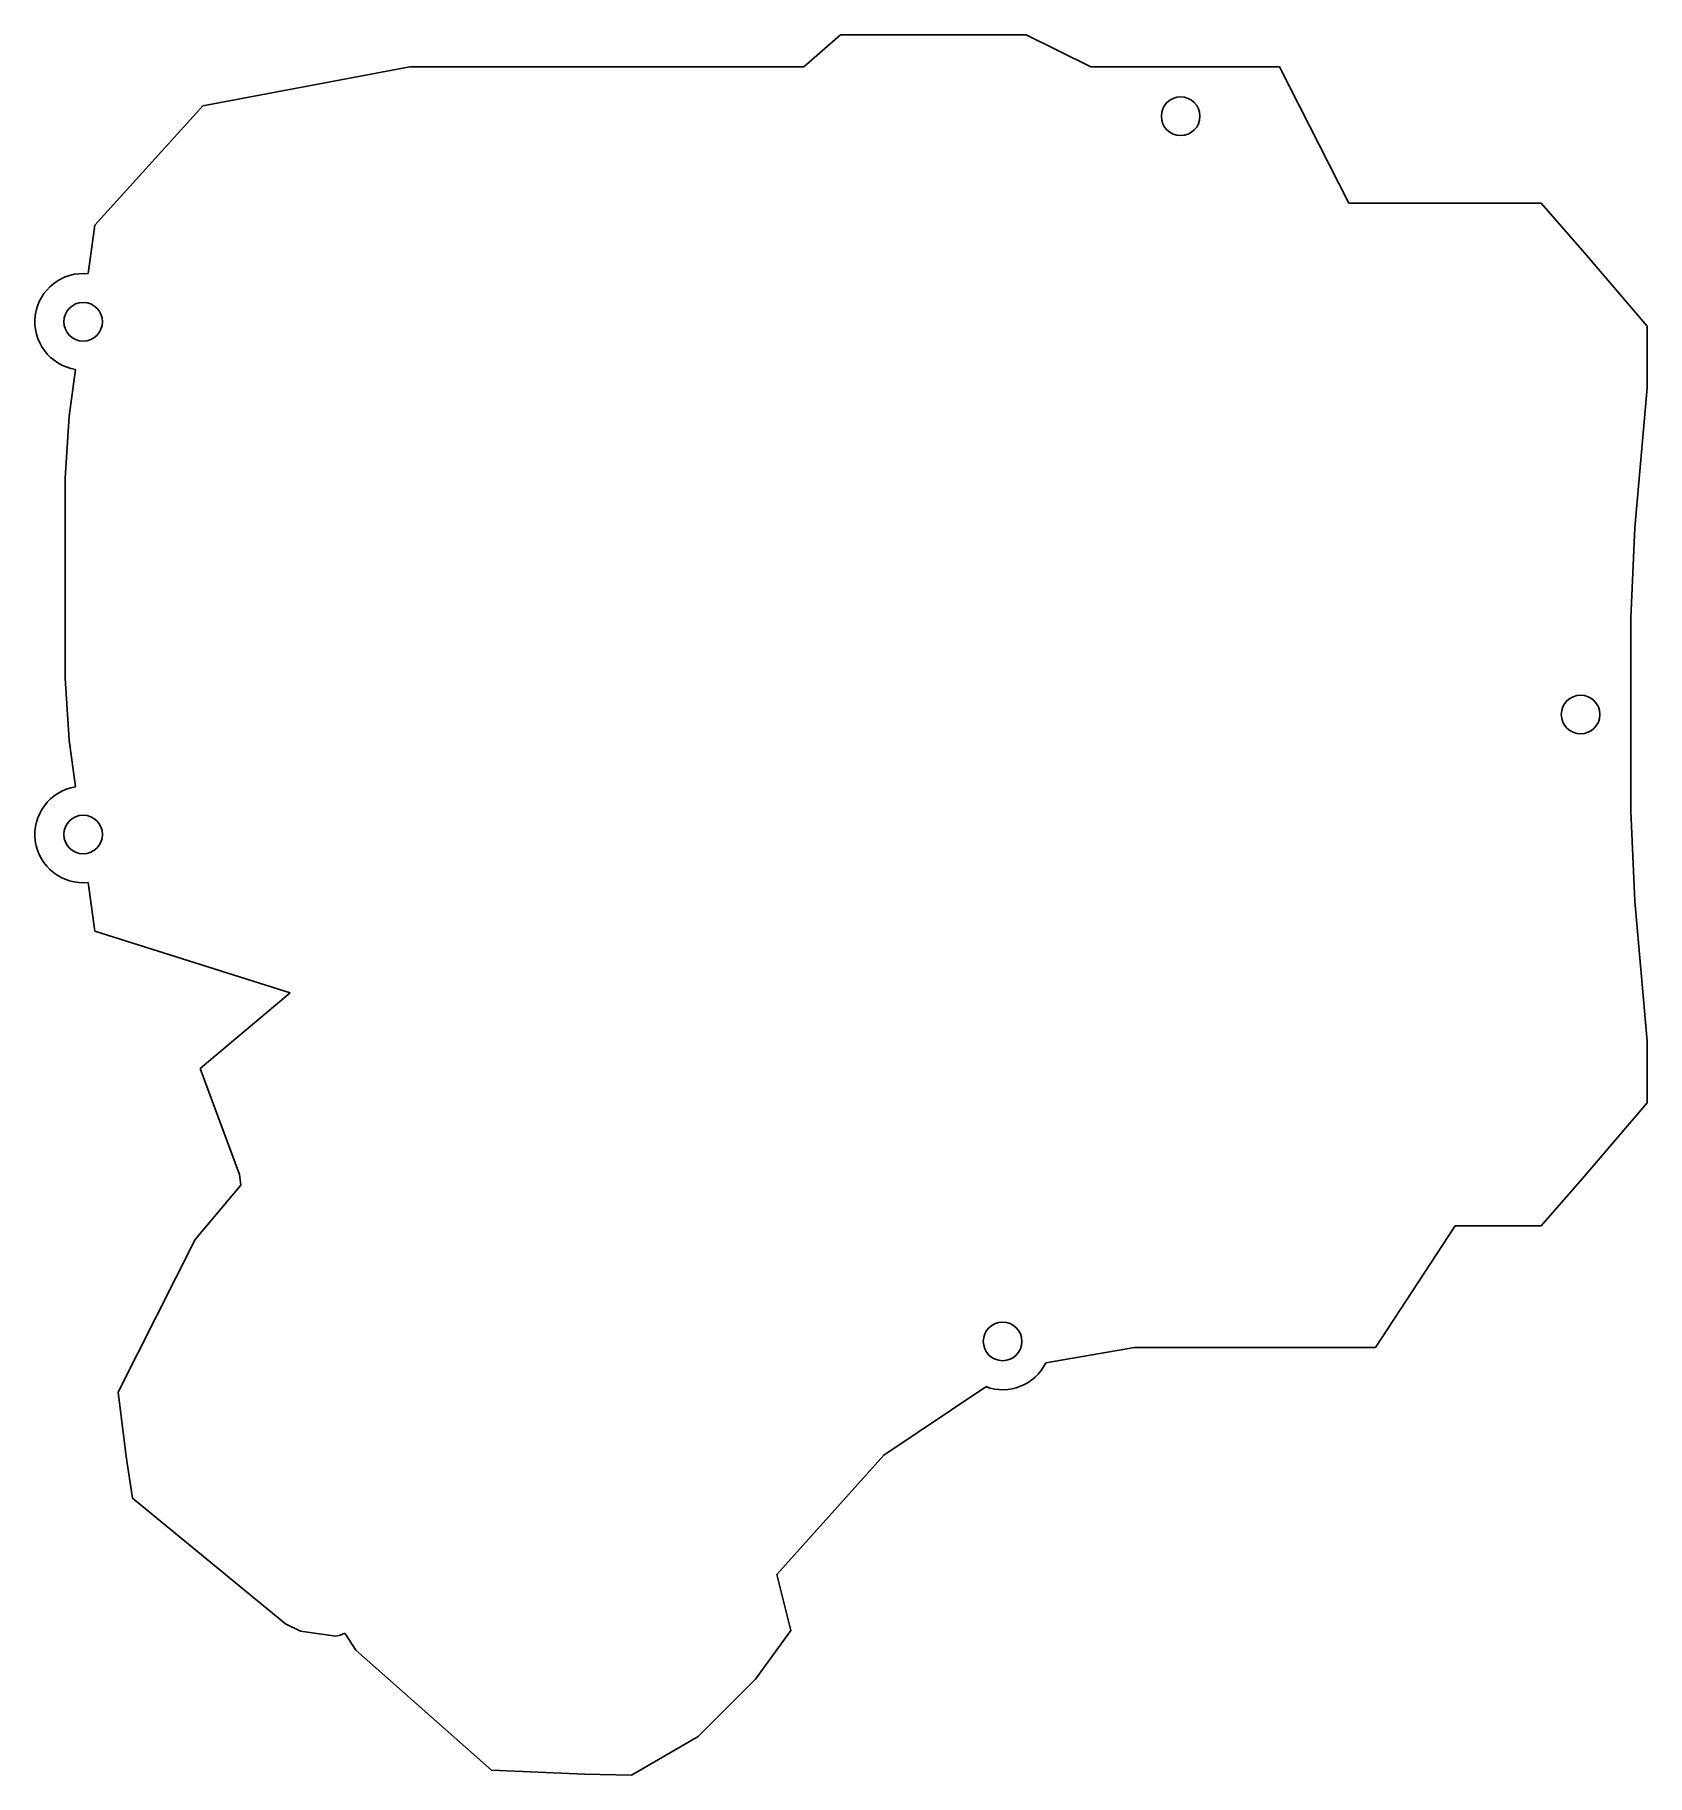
# Model space of a CAD drawing. Header units: metres. Extents: x -103 to 39, y -105 to 48.
import ezdxf

# ---------------------------------------------------------------- set-up
doc = ezdxf.new("R2010")
doc.units = ezdxf.units.M

msp = doc.modelspace()

# ---------------------------------------------------------------- linework, layer by layer
for p, q in [((-35.16, 44.99), (-31.95, 47.81)), ((-35.16, 44.99, -5), (-31.95, 47.81, -5)), ((-31.95, 47.81), (-31.95, 47.81, -5)), ((-31.95, 47.81), (-15.6, 47.81)), ((-31.95, 47.81, -5), (-15.6, 47.81, -5)), ((-15.6, 47.81), (-15.6, 47.81, -5)), ((-9.91, 44.99), (-15.6, 47.81)), ((-9.91, 44.99, -5), (-15.6, 47.81, -5)), ((-88.07, 41.57), (-69.85, 44.99)), ((-88.07, 41.57, -5), (-69.85, 44.99, -5)), ((-69.85, 44.99), (-69.85, 44.99, -5)), ((-69.85, 44.99), (-35.16, 44.99)), ((-69.85, 44.99, -5), (-35.16, 44.99, -5)), ((-35.16, 44.99), (-35.16, 44.99, -5)), ((-9.91, 44.99), (-9.91, 44.99, -5)), ((-9.91, 44.99), (6.71, 44.99)), ((-9.91, 44.99, -5), (6.71, 44.99, -5)), ((6.71, 44.99), (6.71, 44.99, -5)), ((12.8, 32.99), (6.71, 44.99)), ((12.8, 32.99, -5), (6.71, 44.99, -5)), ((-97.57, 31.07), (-88.07, 41.57)), ((-97.57, 31.07, -5), (-88.07, 41.57, -5)), ((-88.07, 41.57), (-88.07, 41.57, -5)), ((-0.3, 40.65), (-0.3, 40.65, -5)), ((12.8, 32.99), (12.8, 32.99, -5)), ((12.8, 32.99), (29.74, 32.99)), ((12.8, 32.99, -5), (29.74, 32.99, -5)), ((29.74, 32.99), (29.74, 32.99, -5)), ((29.74, 32.99), (33.55, 28.64)), ((29.74, 32.99, -5), (33.55, 28.64, -5)), ((-97.57, 31.07), (-98.14, 26.8)), ((-97.57, 31.07, -5), (-98.14, 26.8, -5)), ((-97.57, 31.07), (-97.57, 31.07, -5)), ((33.55, 28.64), (33.55, 28.64, -5)), ((39.06, 22.18), (33.55, 28.64)), ((39.06, 22.18, -5), (33.55, 28.64, -5)), ((-98.14, 26.8), (-98.14, 26.8, -5)), ((-96.89, 22.56), (-96.89, 22.56, -5)), ((39.06, 22.18), (39.06, 22.18, -5)), ((39.06, 16.76), (39.06, 22.18)), ((39.06, 16.76, -5), (39.06, 22.18, -5)), ((-99.27, 18.36), (-99.82, 14.26)), ((-99.27, 18.36, -5), (-99.82, 14.26, -5)), ((-99.27, 18.36), (-99.27, 18.36, -5)), ((37.97, 4.42), (39.06, 16.76)), ((37.97, 4.42, -5), (39.06, 16.76, -5)), ((39.06, 16.76), (39.06, 16.76, -5)), ((-100.18, 8.8), (-99.82, 14.26)), ((-100.18, 8.8, -5), (-99.82, 14.26, -5)), ((-99.82, 14.26), (-99.82, 14.26, -5)), ((-100.18, 8.8), (-100.18, 8.8, -5)), ((-100.18, 8.8), (-100.18, -8.8)), ((-100.18, 8.8, -5), (-100.18, -8.8, -5)), ((37.61, -3.5), (37.97, 4.42)), ((37.61, -3.5, -5), (37.97, 4.42, -5)), ((37.97, 4.42), (37.97, 4.42, -5)), ((37.61, -3.5), (37.61, -3.5, -5)), ((37.61, -3.5), (37.61, -20.5)), ((37.61, -3.5, -5), (37.61, -20.5, -5)), ((-100.18, -8.8), (-100.18, -8.8, -5)), ((-100.18, -8.8), (-99.82, -14.26)), ((-100.18, -8.8, -5), (-99.82, -14.26, -5)), ((34.9, -12), (34.9, -12, -5)), ((-99.82, -14.26), (-99.82, -14.26, -5)), ((-99.27, -18.36), (-99.82, -14.26)), ((-99.27, -18.36, -5), (-99.82, -14.26, -5)), ((-99.27, -18.36), (-99.27, -18.36, -5)), ((37.61, -20.5), (37.61, -20.5, -5)), ((37.97, -28.42), (37.61, -20.5)), ((37.97, -28.42, -5), (37.61, -20.5, -5)), ((-96.89, -22.56), (-96.89, -22.56, -5)), ((-98.14, -26.8), (-98.14, -26.8, -5)), ((-97.57, -31.07), (-98.14, -26.8)), ((-97.57, -31.07, -5), (-98.14, -26.8, -5)), ((37.97, -28.42), (37.97, -28.42, -5)), ((37.97, -28.42), (39.06, -40.76)), ((37.97, -28.42, -5), (39.06, -40.76, -5)), ((-97.57, -31.07), (-97.57, -31.07, -5)), ((-97.57, -31.07), (-80.38, -36.5)), ((-97.57, -31.07, -5), (-80.38, -36.5, -5)), ((-88.28, -43.14), (-80.38, -36.5)), ((-88.28, -43.14, -5), (-80.38, -36.5, -5)), ((-80.38, -36.5), (-80.38, -36.5, -5)), ((39.06, -40.76), (39.06, -40.76, -5)), ((39.06, -46.18), (39.06, -40.76)), ((39.06, -46.18, -5), (39.06, -40.76, -5)), ((-88.28, -43.14), (-88.28, -43.14, -5)), ((-88.28, -43.14), (-84.82, -52.49)), ((-88.28, -43.14, -5), (-84.82, -52.49, -5)), ((39.06, -46.18), (33.55, -52.64)), ((39.06, -46.18, -5), (33.55, -52.64, -5)), ((39.06, -46.18), (39.06, -46.18, -5)), ((-84.7, -53.43), (-88.74, -58.2)), ((-84.7, -53.43, -5), (-88.74, -58.2, -5)), ((-84.82, -52.49), (-84.82, -52.49, -5)), ((-84.7, -53.43), (-84.82, -52.49)), ((-84.7, -53.43, -5), (-84.82, -52.49, -5)), ((-84.7, -53.43), (-84.7, -53.43, -5)), ((29.74, -56.99), (33.55, -52.64)), ((29.74, -56.99, -5), (33.55, -52.64, -5)), ((33.55, -52.64), (33.55, -52.64, -5)), ((-88.74, -58.2), (-95.5, -71.64)), ((-88.74, -58.2, -5), (-95.5, -71.64, -5)), ((-88.74, -58.2), (-88.74, -58.2, -5)), ((22.16, -56.99), (15.14, -67.72)), ((22.16, -56.99, -5), (15.14, -67.72, -5)), ((22.16, -56.99), (22.16, -56.99, -5)), ((22.16, -56.99), (29.74, -56.99)), ((22.16, -56.99, -5), (29.74, -56.99, -5)), ((29.74, -56.99), (29.74, -56.99, -5)), ((-15.97, -67.17), (-15.97, -67.17, -5)), ((-13.86, -69.06), (-6.06, -67.72)), ((-13.86, -69.06, -5), (-6.06, -67.72, -5)), ((-6.06, -67.72), (-6.06, -67.72, -5)), ((-6.06, -67.72), (15.14, -67.72)), ((-6.06, -67.72, -5), (15.14, -67.72, -5)), ((15.14, -67.72), (15.14, -67.72, -5)), ((-13.86, -69.06), (-13.86, -69.06, -5)), ((-95.5, -71.64), (-95.5, -71.64, -5)), ((-95.5, -71.64), (-94.82, -77.29)), ((-95.5, -71.64, -5), (-94.82, -77.29, -5)), ((-19.16, -71.16), (-28.11, -77.19)), ((-19.16, -71.16, -5), (-28.11, -77.19, -5)), ((-19.16, -71.16), (-19.16, -71.16, -5)), ((-94.82, -77.29), (-94.82, -77.29, -5)), ((-94.82, -77.29), (-94.25, -80.96)), ((-94.82, -77.29, -5), (-94.25, -80.96, -5)), ((-37.54, -87.67), (-28.11, -77.19)), ((-37.54, -87.67, -5), (-28.11, -77.19, -5)), ((-28.11, -77.19), (-28.11, -77.19, -5)), ((-94.25, -80.96), (-94.25, -80.96, -5)), ((-94.25, -80.96), (-80.78, -92.02)), ((-94.25, -80.96, -5), (-80.78, -92.02, -5)), ((-37.54, -87.67), (-37.54, -87.67, -5)), ((-37.54, -87.67), (-36.32, -92.62)), ((-37.54, -87.67, -5), (-36.32, -92.62, -5)), ((-80.78, -92.02), (-80.78, -92.02, -5)), ((-80.78, -92.02), (-79.45, -92.68)), ((-80.78, -92.02, -5), (-79.45, -92.68, -5)), ((-79.45, -92.68), (-79.45, -92.68, -5)), ((-76.35, -93.12), (-79.45, -92.68)), ((-76.35, -93.12, -5), (-79.45, -92.68, -5)), ((-75.98, -93.01), (-76.35, -93.12)), ((-75.98, -93.01, -5), (-76.35, -93.12, -5)), ((-76.35, -93.12), (-76.35, -93.12, -5)), ((-75.98, -93.01), (-75.56, -92.84)), ((-75.98, -93.01, -5), (-75.56, -92.84, -5)), ((-75.98, -93.01), (-75.98, -93.01, -5)), ((-75.56, -92.84), (-75.56, -92.84, -5)), ((-75.56, -92.84), (-74.59, -94.34)), ((-75.56, -92.84, -5), (-74.59, -94.34, -5)), ((-36.32, -92.62), (-39.42, -96.89)), ((-36.32, -92.62, -5), (-39.42, -96.89, -5)), ((-36.32, -92.62), (-36.32, -92.62, -5)), ((-74.59, -94.34), (-74.59, -94.34, -5)), ((-62.64, -104.91), (-74.59, -94.34)), ((-62.64, -104.91, -5), (-74.59, -94.34, -5)), ((-44.46, -101.95), (-39.42, -96.89)), ((-44.46, -101.95, -5), (-39.42, -96.89, -5)), ((-39.42, -96.89), (-39.42, -96.89, -5)), ((-44.46, -101.95), (-50.32, -105.34)), ((-44.46, -101.95, -5), (-50.32, -105.34, -5)), ((-44.46, -101.95), (-44.46, -101.95, -5)), ((-62.64, -104.91), (-62.64, -104.91, -5)), ((-54.47, -105.26), (-62.64, -104.91)), ((-54.47, -105.26, -5), (-62.64, -104.91, -5)), ((-54.47, -105.26), (-54.47, -105.26, -5)), ((-50.32, -105.34), (-54.47, -105.26)), ((-50.32, -105.34, -5), (-54.47, -105.26, -5)), ((-50.32, -105.34), (-50.32, -105.34, -5))]:
    msp.add_line(p, q)
for centre in [(-2, 40.65), (-2, 40.65, -5), (-98.59, 22.56), (-98.59, 22.56, -5), (33.2, -12), (33.2, -12, -5), (-98.59, -22.56), (-98.59, -22.56, -5), (-17.67, -67.17), (-17.67, -67.17, -5)]:
    msp.add_circle(centre, 1.7)
for centre, start, end in [((-98.59, 22.56), 83.883, 260.8556), ((-98.59, 22.56, -5), 83.883, 260.8556), ((-98.59, -22.56), 99.1444, 276.117), ((-98.59, -22.56, -5), 99.1444, 276.117), ((-17.67, -67.17), 249.5445, 333.6452), ((-17.67, -67.17, -5), 249.5445, 333.6452)]:
    msp.add_arc(centre, 4.25, start, end)

doc.saveas('drawing.dxf')
